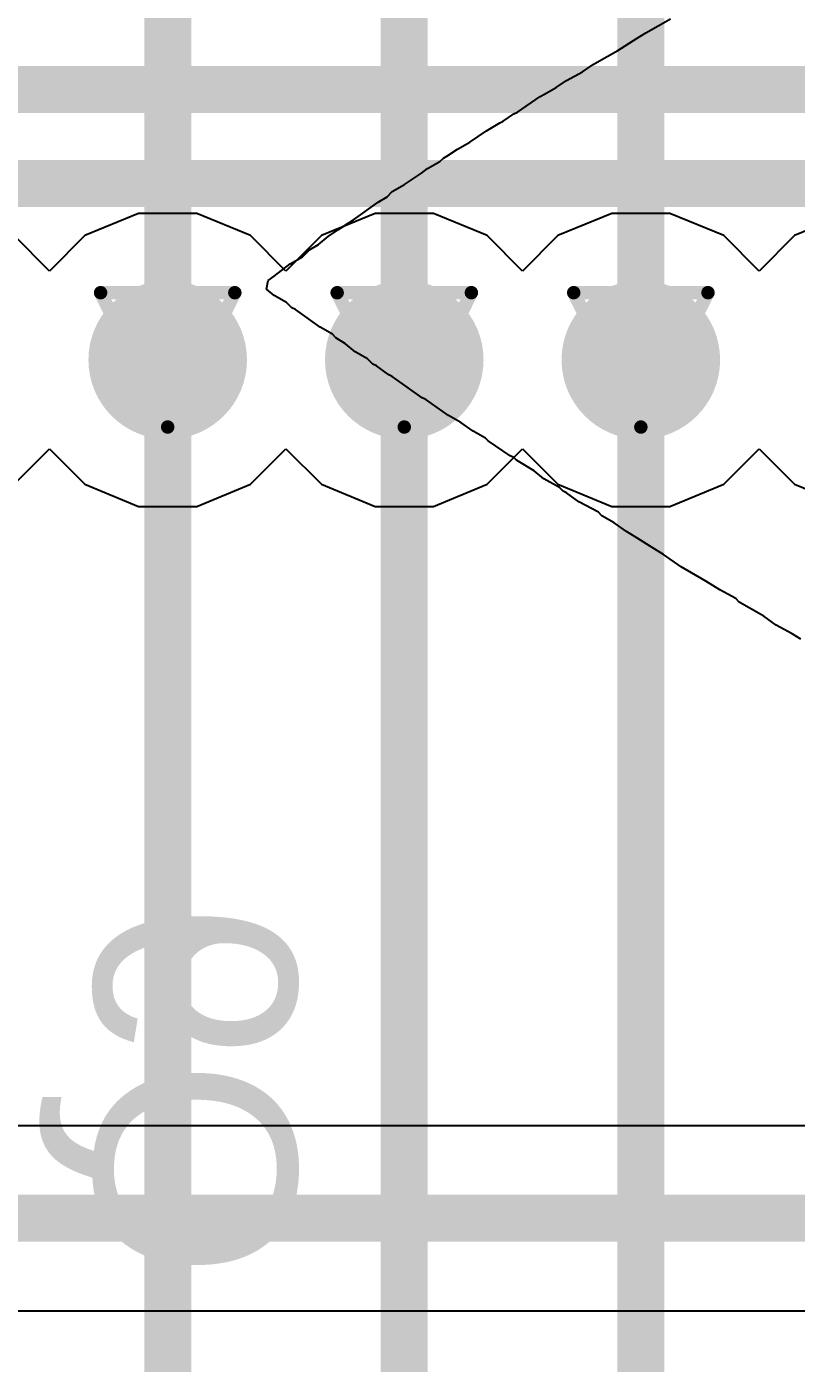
# Model space of a CAD drawing. Header units: inches. Extents: x 0 to 5359, y 0 to 5098.
# Drawn here: x 14.25 to 17.17, y 58.46 to 63.51 of the extents above; entities that cross this region are included whole.
import ezdxf

# ---------------------------------------------------------------- set-up
doc = ezdxf.new("R2010")
doc.units = ezdxf.units.IN
for name, color, linetype in [('Bottom Layer', 5, 'Continuous'), ('Bottom Overlay', 54, 'Continuous'), ('Drill Drawing', 1, 'Continuous'), ('Layer 1', 16, 'Continuous'), ('Layer 2', 76, 'Continuous'), ('Top Layer', 1, 'Continuous'), ('Top Overlay', 2, 'Continuous'), ('Via Holes', 16, 'Continuous')]:
    doc.layers.add(name, color=color, linetype=linetype)
doc.styles.add('Arial', font='', dxfattribs={"height": 0.2})
doc.styles.get('Arial').set_extended_font_data('Arial')

msp = doc.modelspace()

# ---------------------------------------------------------------- hatches: boundary and pattern name
at = {"layer": 'Bottom Layer'}
h = msp.add_hatch(color=5, dxfattribs=at)
edge = h.paths.add_edge_path()
edge.add_arc((14.7884007, 62.24976374), 0.2999994, 0, 360)
h = msp.add_hatch(color=5, dxfattribs=at)
edge = h.paths.add_edge_path()
edge.add_arc((15.68360084, 62.24976374), 0.2999994, 0, 360)
h = msp.add_hatch(color=5, dxfattribs=at)
edge = h.paths.add_edge_path()
edge.add_arc((16.57880098, 62.24976374), 0.2999994, 0, 360)
at = {"layer": 'Layer 1'}
h = msp.add_hatch(color=16, dxfattribs=at)
edge = h.paths.add_edge_path()
edge.add_arc((14.7884007, 62.24976374), 0.2999994, 0, 360)
h = msp.add_hatch(color=16, dxfattribs=at)
edge = h.paths.add_edge_path()
edge.add_arc((15.68360084, 62.24976374), 0.2999994, 0, 360)
h = msp.add_hatch(color=16, dxfattribs=at)
edge = h.paths.add_edge_path()
edge.add_arc((16.57880098, 62.24976374), 0.2999994, 0, 360)
at = {"layer": 'Layer 2'}
h = msp.add_hatch(color=76, dxfattribs=at)
edge = h.paths.add_edge_path()
edge.add_arc((14.7884007, 62.24976374), 0.2999994, 0, 360)
h = msp.add_hatch(color=76, dxfattribs=at)
edge = h.paths.add_edge_path()
edge.add_arc((15.68360084, 62.24976374), 0.2999994, 0, 360)
h = msp.add_hatch(color=76, dxfattribs=at)
edge = h.paths.add_edge_path()
edge.add_arc((16.57880098, 62.24976374), 0.2999994, 0, 360)
at = {"layer": 'Top Layer'}
h = msp.add_hatch(color=1, dxfattribs=at)
edge = h.paths.add_edge_path()
edge.add_arc((14.7884007, 62.24976374), 0.2999994, 0, 360)
h = msp.add_hatch(color=1, dxfattribs=at)
edge = h.paths.add_edge_path()
edge.add_arc((15.68360084, 62.24976374), 0.2999994, 0, 360)
h = msp.add_hatch(color=1, dxfattribs=at)
edge = h.paths.add_edge_path()
edge.add_arc((16.57880098, 62.24976374), 0.2999994, 0, 360)
at = {"layer": 'Via Holes'}
h = msp.add_hatch(color=7, dxfattribs=at)
edge = h.paths.add_edge_path()
edge.add_arc((14.7884007, 62.24976374), 0.1499997, 0, 360)
h = msp.add_hatch(color=7, dxfattribs=at)
edge = h.paths.add_edge_path()
edge.add_arc((15.68360084, 62.24976374), 0.1499997, 0, 360)
h = msp.add_hatch(color=7, dxfattribs=at)
edge = h.paths.add_edge_path()
edge.add_arc((16.57880098, 62.24976374), 0.1499997, 0, 360)

# ---------------------------------------------------------------- linework, layer by layer
at = {"layer": 'Bottom Layer'}
for p, q in [((14.20701502, 61.78010504), (14.34079936, 61.91389192)), ((14.34079936, 61.91389192), (14.47458624, 61.78010504)), ((15.10221516, 61.78010504), (15.23600204, 61.91389192)), ((15.23600204, 61.91389192), (15.36978638, 61.78010504)), ((15.9974153, 61.78010504), (16.13119964, 61.91389192)), ((16.13119964, 61.91389192), (16.26498652, 61.78010504)), ((16.89261544, 61.78010504), (17.02640232, 61.91389192)), ((17.02640232, 61.91389192), (17.16018666, 61.78010504)), ((14.47458624, 61.78010504), (14.6782028, 61.69576434)), ((14.8985986, 61.69576434), (15.10221516, 61.78010504)), ((15.36978638, 61.78010504), (15.57340294, 61.69576434)), ((15.79379874, 61.69576434), (15.9974153, 61.78010504)), ((16.26498652, 61.78010504), (16.46860308, 61.69576434)), ((16.68899888, 61.69576434), (16.89261544, 61.78010504)), ((17.16018666, 61.78010504), (17.36380322, 61.69576434)), ((14.6782028, 61.69576434), (14.8985986, 61.69576434)), ((15.57340294, 61.69576434), (15.79379874, 61.69576434)), ((16.46860308, 61.69576434), (16.68899888, 61.69576434)), ((18.8468, 59.3538183), (7.279398700000001, 59.3538183)), ((3.0988, 58.6545817), (18.8468, 58.6545817))]:
    msp.add_line(p, q, dxfattribs=at)
for points in [[(14.7884007, 62.24976374, 0.1778, 0.1778, 0), (14.7884007, 74.00303715999999, 0.1778, 0.1778, 0)], [(15.68360084, 62.24976374, 0.1778, 0.1778, 0), (15.68360084, 72.33401586, 0.1778, 0.1778, 0)], [(16.57880098, 62.24976374, 0.1778, 0.1778, 0), (16.57880098, 71.8113245, 0.1778, 0.1778, 0)], [(3.0988, 59.0042, 0.1778, 0.1778, 0), (18.8468, 59.0042, 0.1778, 0.1778, 0)]]:
    msp.add_lwpolyline(points, format="xyseb", dxfattribs=at)
for points in [[(14.7439507, 62.24976374, 0.08889999999999999, 0.08889999999999999, 1), (14.8328507, 62.24976374, 0.08889999999999999, 0.08889999999999999, 1)], [(15.63915084, 62.24976374, 0.08889999999999999, 0.08889999999999999, 1), (15.72805084, 62.24976374, 0.08889999999999999, 0.08889999999999999, 1)], [(16.53435098, 62.24976374, 0.08889999999999999, 0.08889999999999999, 1), (16.62325098, 62.24976374, 0.08889999999999999, 0.08889999999999999, 1)]]:
    msp.add_lwpolyline(points, format="xyseb", close=True, dxfattribs=at)
at = {"layer": 'Drill Drawing'}
for points in [[(14.5344007, 62.50376374, 0.0508, 0.0508, 0), (15.0424007, 62.50376374, 0.0508, 0.0508, 0)], [(14.5344007, 62.50376374, 0.0508, 0.0508, 0), (14.7884007, 61.99576374, 0.0508, 0.0508, 0)], [(14.7884007, 61.99576374, 0.0508, 0.0508, 0), (15.0424007, 62.50376374, 0.0508, 0.0508, 0)], [(15.42960084, 62.50376374, 0.0508, 0.0508, 0), (15.93760084, 62.50376374, 0.0508, 0.0508, 0)], [(15.42960084, 62.50376374, 0.0508, 0.0508, 0), (15.68360084, 61.99576374, 0.0508, 0.0508, 0)], [(15.68360084, 61.99576374, 0.0508, 0.0508, 0), (15.93760084, 62.50376374, 0.0508, 0.0508, 0)], [(16.32480098, 62.50376374, 0.0508, 0.0508, 0), (16.83280098, 62.50376374, 0.0508, 0.0508, 0)], [(16.32480098, 62.50376374, 0.0508, 0.0508, 0), (16.57880098, 61.99576374, 0.0508, 0.0508, 0)], [(16.57880098, 61.99576374, 0.0508, 0.0508, 0), (16.83280098, 62.50376374, 0.0508, 0.0508, 0)]]:
    msp.add_lwpolyline(points, format="xyseb", dxfattribs=at)
for points in [[(14.5217007, 62.50376374, 0.0254, 0.0254, 1), (14.5471007, 62.50376374, 0.0254, 0.0254, 1)], [(14.5217007, 62.50376374, 0.0254, 0.0254, 1), (14.5471007, 62.50376374, 0.0254, 0.0254, 1)], [(15.0297007, 62.50376374, 0.0254, 0.0254, 1), (15.0551007, 62.50376374, 0.0254, 0.0254, 1)], [(15.0297007, 62.50376374, 0.0254, 0.0254, 1), (15.0551007, 62.50376374, 0.0254, 0.0254, 1)], [(15.41690084, 62.50376374, 0.0254, 0.0254, 1), (15.44230084, 62.50376374, 0.0254, 0.0254, 1)], [(15.41690084, 62.50376374, 0.0254, 0.0254, 1), (15.44230084, 62.50376374, 0.0254, 0.0254, 1)], [(15.92490084, 62.50376374, 0.0254, 0.0254, 1), (15.95030084, 62.50376374, 0.0254, 0.0254, 1)], [(15.92490084, 62.50376374, 0.0254, 0.0254, 1), (15.95030084, 62.50376374, 0.0254, 0.0254, 1)], [(16.31210098, 62.50376374, 0.0254, 0.0254, 1), (16.33750098, 62.50376374, 0.0254, 0.0254, 1)], [(16.31210098, 62.50376374, 0.0254, 0.0254, 1), (16.33750098, 62.50376374, 0.0254, 0.0254, 1)], [(16.82010098, 62.50376374, 0.0254, 0.0254, 1), (16.84550098, 62.50376374, 0.0254, 0.0254, 1)], [(16.82010098, 62.50376374, 0.0254, 0.0254, 1), (16.84550098, 62.50376374, 0.0254, 0.0254, 1)], [(14.7757007, 61.99576374, 0.0254, 0.0254, 1), (14.8011007, 61.99576374, 0.0254, 0.0254, 1)], [(14.7757007, 61.99576374, 0.0254, 0.0254, 1), (14.8011007, 61.99576374, 0.0254, 0.0254, 1)], [(15.67090084, 61.99576374, 0.0254, 0.0254, 1), (15.69630084, 61.99576374, 0.0254, 0.0254, 1)], [(15.67090084, 61.99576374, 0.0254, 0.0254, 1), (15.69630084, 61.99576374, 0.0254, 0.0254, 1)], [(16.56610098, 61.99576374, 0.0254, 0.0254, 1), (16.59150098, 61.99576374, 0.0254, 0.0254, 1)], [(16.56610098, 61.99576374, 0.0254, 0.0254, 1), (16.59150098, 61.99576374, 0.0254, 0.0254, 1)]]:
    msp.add_lwpolyline(points, format="xyseb", close=True, dxfattribs=at)
at = {"layer": 'Layer 1'}
for p, q in [((14.6782028, 62.80376313999999), (14.47458624, 62.71942244)), ((14.8985986, 62.80376313999999), (14.6782028, 62.80376313999999)), ((15.10221516, 62.71942244), (14.8985986, 62.80376313999999)), ((15.57340294, 62.80376313999999), (15.36978638, 62.71942244)), ((15.79379874, 62.80376313999999), (15.57340294, 62.80376313999999)), ((15.9974153, 62.71942244), (15.79379874, 62.80376313999999)), ((16.46860308, 62.80376313999999), (16.26498652, 62.71942244)), ((16.68899888, 62.80376313999999), (16.46860308, 62.80376313999999)), ((16.89261544, 62.71942244), (16.68899888, 62.80376313999999)), ((17.36380322, 62.80376313999999), (17.16018666, 62.71942244)), ((14.34079936, 62.58563555999999), (14.20701502, 62.71942244)), ((14.47458624, 62.71942244), (14.34079936, 62.58563555999999)), ((15.23600204, 62.58563555999999), (15.10221516, 62.71942244)), ((15.36978638, 62.71942244), (15.23600204, 62.58563555999999)), ((16.13119964, 62.58563555999999), (15.9974153, 62.71942244)), ((16.26498652, 62.71942244), (16.13119964, 62.58563555999999)), ((17.02640232, 62.58563555999999), (16.89261544, 62.71942244)), ((17.16018666, 62.71942244), (17.02640232, 62.58563555999999)), ((14.20701502, 61.78010504), (14.34079936, 61.91389192)), ((14.34079936, 61.91389192), (14.47458624, 61.78010504)), ((15.10221516, 61.78010504), (15.23600204, 61.91389192)), ((15.23600204, 61.91389192), (15.36978638, 61.78010504)), ((15.9974153, 61.78010504), (16.13119964, 61.91389192)), ((16.13119964, 61.91389192), (16.26498652, 61.78010504)), ((16.89261544, 61.78010504), (17.02640232, 61.91389192)), ((17.02640232, 61.91389192), (17.16018666, 61.78010504)), ((14.47458624, 61.78010504), (14.6782028, 61.69576434)), ((14.8985986, 61.69576434), (15.10221516, 61.78010504)), ((15.36978638, 61.78010504), (15.57340294, 61.69576434)), ((15.79379874, 61.69576434), (15.9974153, 61.78010504)), ((16.26498652, 61.78010504), (16.46860308, 61.69576434)), ((16.68899888, 61.69576434), (16.89261544, 61.78010504)), ((17.16018666, 61.78010504), (17.36380322, 61.69576434)), ((14.6782028, 61.69576434), (14.8985986, 61.69576434)), ((15.57340294, 61.69576434), (15.79379874, 61.69576434)), ((16.46860308, 61.69576434), (16.68899888, 61.69576434))]:
    msp.add_line(p, q, dxfattribs=at)
at = {"layer": 'Layer 2'}
for p, q in [((14.6782028, 62.80376313999999), (14.47458624, 62.71942244)), ((14.8985986, 62.80376313999999), (14.6782028, 62.80376313999999)), ((15.10221516, 62.71942244), (14.8985986, 62.80376313999999)), ((15.57340294, 62.80376313999999), (15.36978638, 62.71942244)), ((15.79379874, 62.80376313999999), (15.57340294, 62.80376313999999)), ((15.9974153, 62.71942244), (15.79379874, 62.80376313999999)), ((16.46860308, 62.80376313999999), (16.26498652, 62.71942244)), ((16.68899888, 62.80376313999999), (16.46860308, 62.80376313999999)), ((16.89261544, 62.71942244), (16.68899888, 62.80376313999999)), ((17.36380322, 62.80376313999999), (17.16018666, 62.71942244)), ((14.34079936, 62.58563555999999), (14.20701502, 62.71942244)), ((14.47458624, 62.71942244), (14.34079936, 62.58563555999999)), ((15.23600204, 62.58563555999999), (15.10221516, 62.71942244)), ((15.36978638, 62.71942244), (15.23600204, 62.58563555999999)), ((16.13119964, 62.58563555999999), (15.9974153, 62.71942244)), ((16.26498652, 62.71942244), (16.13119964, 62.58563555999999)), ((17.02640232, 62.58563555999999), (16.89261544, 62.71942244)), ((17.16018666, 62.71942244), (17.02640232, 62.58563555999999)), ((14.20701502, 61.78010504), (14.34079936, 61.91389192)), ((14.34079936, 61.91389192), (14.47458624, 61.78010504)), ((15.10221516, 61.78010504), (15.23600204, 61.91389192)), ((15.23600204, 61.91389192), (15.36978638, 61.78010504)), ((15.9974153, 61.78010504), (16.13119964, 61.91389192)), ((16.13119964, 61.91389192), (16.26498652, 61.78010504)), ((16.89261544, 61.78010504), (17.02640232, 61.91389192)), ((17.02640232, 61.91389192), (17.16018666, 61.78010504)), ((14.47458624, 61.78010504), (14.6782028, 61.69576434)), ((14.8985986, 61.69576434), (15.10221516, 61.78010504)), ((15.36978638, 61.78010504), (15.57340294, 61.69576434)), ((15.79379874, 61.69576434), (15.9974153, 61.78010504)), ((16.26498652, 61.78010504), (16.46860308, 61.69576434)), ((16.68899888, 61.69576434), (16.89261544, 61.78010504)), ((17.16018666, 61.78010504), (17.36380322, 61.69576434)), ((14.6782028, 61.69576434), (14.8985986, 61.69576434)), ((15.57340294, 61.69576434), (15.79379874, 61.69576434)), ((16.46860308, 61.69576434), (16.68899888, 61.69576434))]:
    msp.add_line(p, q, dxfattribs=at)
at = {"layer": 'Top Layer'}
for points in [[(6.761866079999999, 63.27204008, 0.1778, 0.1778, 0), (38.82796399999999, 63.27204261999999, 0.1778, 0.1778, 0)], [(9.417202399999999, 62.91643754, 0.1778, 0.1778, 0), (38.4835654, 62.91644007999999, 0.1778, 0.1778, 0)], [(14.7884007, 56.7859164, 0.1778, 0.1778, 0), (14.7884007, 62.24976374, 0.1778, 0.1778, 0)], [(15.68360084, 56.23317683999999, 0.1778, 0.1778, 0), (15.68360084, 62.24976374, 0.1778, 0.1778, 0)], [(16.57880098, 55.82722133999999, 0.1778, 0.1778, 0), (16.57880098, 62.24976374, 0.1778, 0.1778, 0)]]:
    msp.add_lwpolyline(points, format="xyseb", dxfattribs=at)
for points in [[(14.7439507, 62.24976374, 0.08889999999999999, 0.08889999999999999, 1), (14.8328507, 62.24976374, 0.08889999999999999, 0.08889999999999999, 1)], [(15.63915084, 62.24976374, 0.08889999999999999, 0.08889999999999999, 1), (15.72805084, 62.24976374, 0.08889999999999999, 0.08889999999999999, 1)], [(16.53435098, 62.24976374, 0.08889999999999999, 0.08889999999999999, 1), (16.62325098, 62.24976374, 0.08889999999999999, 0.08889999999999999, 1)]]:
    msp.add_lwpolyline(points, format="xyseb", close=True, dxfattribs=at)
at = {"layer": 'Top Overlay'}
for p, q in [((16.59789162, 63.48602237999999), (16.69118328, 63.53932936)), ((16.56457444, 63.46603003999999), (16.59789162, 63.48602237999999)), ((16.49127512, 63.41938548), (16.56457444, 63.46603003999999)), ((16.397986, 63.36607596), (16.43130318, 63.3860683)), ((16.43130318, 63.3860683), (16.49127512, 63.41938548)), ((16.29803192, 63.30610402), (16.35800386, 63.33942373999999)), ((16.35800386, 63.33942373999999), (16.397986, 63.36607596)), ((16.21140522, 63.25279704), (16.25804978, 63.2794518)), ((16.25804978, 63.2794518), (16.29803192, 63.30610402)), ((16.11145114, 63.18616013999999), (16.19807784, 63.24613208)), ((16.19807784, 63.24613208), (16.21140522, 63.25279704)), ((16.05814162, 63.15284296), (16.09812376, 63.17949772)), ((16.09812376, 63.17949772), (16.11145114, 63.18616013999999)), ((15.9948372, 63.1161933), (16.04481424, 63.14617799999999)), ((16.04481424, 63.14617799999999), (16.05814162, 63.15284296)), ((15.88488822, 63.04622646), (15.93153532, 63.07287868)), ((15.93153532, 63.07287868), (15.9948372, 63.1161933)), ((15.83158124, 63.01290673999999), (15.84490862, 63.01957169999999)), ((15.84490862, 63.01957169999999), (15.88488822, 63.04622646)), ((15.74828702, 62.95626728), (15.7716093, 62.97292714)), ((15.7716093, 62.97292714), (15.81825386, 62.99957936)), ((15.81825386, 62.99957936), (15.83158124, 63.01290673999999)), ((15.6849826, 62.91295265999999), (15.74828702, 62.95626728)), ((15.58502852, 62.84631829999999), (15.6183457, 62.8663081)), ((15.6183457, 62.8663081), (15.63833804, 62.88630043999999)), ((15.63833804, 62.88630043999999), (15.6849826, 62.91295265999999)), ((15.49173686, 62.77968139999999), (15.58502852, 62.84631829999999)), ((15.4350974, 62.74303174), (15.49173686, 62.77968139999999)), ((15.3584656, 62.68639228), (15.39511526, 62.71637697999999)), ((15.39511526, 62.71637697999999), (15.4350974, 62.74303174)), ((15.29849366, 62.63974772), (15.32514842, 62.66639993999999)), ((15.32514842, 62.66639993999999), (15.3584656, 62.68639228)), ((15.19187716, 62.56644839999999), (15.2518491, 62.61309296)), ((15.2518491, 62.61309296), (15.29849366, 62.63974772)), ((15.16855488, 62.54978853999999), (15.19187716, 62.56644839999999)), ((15.16188992, 62.51647135999999), (15.16855488, 62.54978853999999)), ((15.19187716, 62.49314908), (15.16188992, 62.51647135999999)), ((15.23852172, 62.46649432), (15.19187716, 62.49314908)), ((15.25851406, 62.44650198), (15.23852172, 62.46649432)), ((15.2718389, 62.43983956), (15.25851406, 62.44650198)), ((15.36513056, 62.37320266), (15.2718389, 62.43983956)), ((15.41177512, 62.34655044), (15.36513056, 62.37320266)), ((15.4251025, 62.33322305999999), (15.41177512, 62.34655044)), ((15.46175216, 62.30990077999999), (15.4251025, 62.33322305999999)), ((15.49840182, 62.27991353999999), (15.46175216, 62.30990077999999)), ((15.54504638, 62.25325878), (15.49840182, 62.27991353999999)), ((15.56503872, 62.23326898), (15.54504638, 62.25325878)), ((15.57836356, 62.22660402), (15.56503872, 62.23326898)), ((15.62501066, 62.19328684), (15.57836356, 62.22660402)), ((15.63833804, 62.18662441999999), (15.62501066, 62.19328684)), ((15.75161696, 62.10666014), (15.63833804, 62.18662441999999)), ((15.76494434, 62.09999772), (15.75161696, 62.10666014)), ((15.85157104, 62.04002578), (15.76494434, 62.09999772)), ((15.8982156, 62.01337101999999), (15.85157104, 62.04002578)), ((15.9448627, 61.9800513), (15.8982156, 62.01337101999999)), ((15.99150726, 61.95339908), (15.9448627, 61.9800513)), ((16.00150216, 61.94340163999999), (15.99150726, 61.95339908)), ((16.08479638, 61.88676218), (16.00150216, 61.94340163999999)), ((16.09812376, 61.88009975999999), (16.08479638, 61.88676218)), ((16.10811866, 61.87010232), (16.09812376, 61.88009975999999)), ((16.17475556, 61.83012272), (16.10811866, 61.87010232)), ((16.21140522, 61.80013547999999), (16.17475556, 61.83012272)), ((16.27137716, 61.7668183), (16.21140522, 61.80013547999999)), ((16.28470454, 61.75349092), (16.27137716, 61.7668183)), ((16.29803192, 61.74682596), (16.28470454, 61.75349092)), ((16.34467648, 61.71350878), (16.29803192, 61.74682596)), ((16.4179758, 61.67352664), (16.34467648, 61.71350878)), ((16.43130318, 61.66020179999999), (16.4179758, 61.67352664)), ((16.47794774, 61.63354704), (16.43130318, 61.66020179999999)), ((16.5245923, 61.60022732), (16.47794774, 61.63354704)), ((16.55791202, 61.58023752), (16.5245923, 61.60022732)), ((16.63121134, 61.53359296), (16.55791202, 61.58023752)), ((16.66452852, 61.51360061999999), (16.63121134, 61.53359296)), ((16.73116288, 61.46695606), (16.66452852, 61.51360061999999)), ((16.82445454, 61.41364907999999), (16.73116288, 61.46695606)), ((16.87776406, 61.38032936), (16.82445454, 61.41364907999999)), ((16.937736, 61.34701217999999), (16.87776406, 61.38032936)), ((16.95106338, 61.3336848), (16.937736, 61.34701217999999)), ((17.0443525, 61.28037527999999), (16.95106338, 61.3336848)), ((17.09099706, 61.2470581), (17.0443525, 61.28037527999999)), ((17.150969, 61.21374091999999), (17.09099706, 61.2470581)), ((17.18428872, 61.19375112), (17.150969, 61.21374091999999))]:
    msp.add_line(p, q, dxfattribs=at)

# ---------------------------------------------------------------- texts
at = {"layer": 'Bottom Overlay', "style": 'Arial', "text_generation_flag": 2}
msp.add_text('Q9', height=0.7619999999999999, rotation=270, dxfattribs=at).set_placement((14.51197504, 58.77669219999999))

doc.saveas('drawing.dxf')
